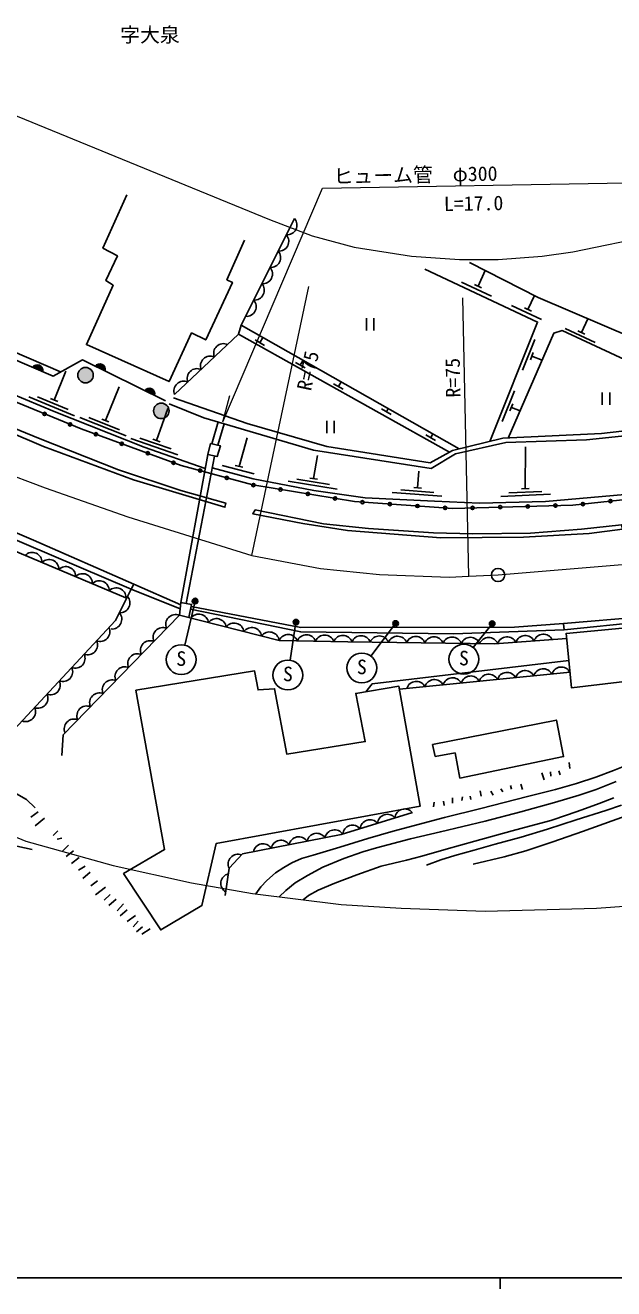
# Model space of a CAD drawing. Units: millimetres at full size, sheet at 1:1000; details may follow other scales. Extents: x 40000 to 680000, y 20000 to 380000.
# Drawn here: x 124995 to 178289, y 204000 to 318403 of the extents above; entities that cross this region are included whole.
import ezdxf
from ezdxf.enums import TextEntityAlignment as Align

# ---------------------------------------------------------------- set-up
doc = ezdxf.new("R2010")
doc.units = ezdxf.units.MM
doc.header["$LTSCALE"] = 1000
doc.linetypes.add('CHAIN', pattern=[18.5, 12, -1.5, 3.5, -1.5])
for name, color, linetype, lineweight in [('M-BGD', 7, 'Continuous', 25), ('M-BGD-EXST', 7, 'Continuous', 25), ('M-BMK', 2, 'CHAIN', 13), ('M-BMK-SRVR', 3, 'Continuous', 25), ('M-STR-HTXT', 7, 'Continuous', 13), ('M-TTL-BAND', 7, 'Continuous', 25)]:
    doc.layers.add(name, color=color, linetype=linetype, lineweight=lineweight)
doc.layers.add('M-BMK-HTXT', color=7, linetype='Continuous')
doc.styles.add('ＭＳ ゴシック', font='')
doc.styles.get('ＭＳ ゴシック').set_extended_font_data('MS Gothic')

msp = doc.modelspace()

# ---------------------------------------------------------------- hatches: boundary and pattern name
at = {"layer": 'M-BGD'}
for points in [[(126574, 287043, 0.82183), (125663, 287433)], [(130763, 287353, 0.41421), (129826, 287033, 0.41421), (130145, 286096, 1)], [(132221, 287108, 0.82183), (131332, 287546)], [(136706, 284898, 0.82183), (135817, 285336)], [(137625, 284115, 0.41421), (136688, 283796, 0.41421), (137008, 282859, 1)]]:
    msp.add_hatch(color=256, dxfattribs=at).paths.add_polyline_path(points)
at = {"layer": 'M-BGD-EXST'}
for points in [[(140151, 266147, 0.41421), (140491, 266047, 0.41421), (140591, 266386, 1)], [(149293, 264239, 0.41421), (149632, 264139, 0.41421), (149732, 264478, 1)], [(158313, 264121, 0.41421), (158652, 264021, 0.41421), (158752, 264361, 1)], [(167056, 264097, 0.41421), (167395, 263997, 0.41421), (167495, 264337, 1)]]:
    msp.add_hatch(color=256, dxfattribs=at).paths.add_polyline_path(points)

# ---------------------------------------------------------------- linework, layer by layer
at = {"layer": 'M-BGD'}
for p, q in [((165997, 294788), (166658, 296193)), ((164511, 295154), (167227, 293879)), ((165680, 294937), (166313, 294639)), ((169037, 293029), (171753, 291754)), ((170523, 292663), (171112, 293920)), ((155909, 291885), (155909, 290767)), ((156576, 291885), (156576, 290767)), ((170206, 292812), (170839, 292514)), ((175365, 290588), (175940, 291828)), ((164285, 280044), (144545, 291254)), ((173878, 290947), (176600, 289685)), ((175048, 290735), (175683, 290441)), ((138522, 284963), (144306, 290429)), ((144306, 290429), (163408, 279744)), ((145801, 289908), (146673, 289419)), ((146237, 289663), (146505, 290141)), ((171154, 289953), (170041, 287167)), ((171006, 288774), (170746, 288124)), ((170876, 288449), (171802, 288079)), ((125663, 287433), (126574, 287043)), ((131332, 287546), (132221, 287108)), ((149473, 287879), (150338, 287377)), ((149905, 287628), (150159, 288066)), ((127613, 284462), (128660, 287090)), ((153354, 285694), (153591, 286117)), ((132249, 282615), (133495, 285663)), ((135817, 285336), (136706, 284898)), ((152918, 285939), (153790, 285450)), ((169300, 285309), (168187, 282523)), ((177256, 285142), (177256, 284024)), ((177922, 285142), (177922, 284024)), ((125305, 284773), (129459, 283043)), ((126113, 284761), (128882, 283608)), ((127290, 284596), (127936, 284327)), ((169152, 284130), (168892, 283480)), ((169022, 283805), (169808, 283491)), ((129936, 282887), (134119, 281227)), ((130744, 282890), (133532, 281783)), ((131923, 282744), (132574, 282486)), ((136885, 280814), (137901, 283711)), ((152316, 282584), (152316, 281466)), ((152983, 282584), (152983, 281466)), ((157266, 283664), (158123, 283149)), ((157695, 283406), (157865, 283690)), ((141891, 280504), (142476, 282481)), ((142432, 280383), (143006, 282324)), ((134563, 280988), (138812, 279506)), ((135370, 281024), (138202, 280036)), ((136554, 280929), (137215, 280698)), ((144353, 278462), (145099, 281032)), ((161281, 281310), (162150, 280816)), ((161716, 281063), (161905, 281396)), ((141524, 279537), (139095, 266122)), ((139576, 266043), (142130, 279399)), ((151112, 277352), (151453, 279446)), ((170279, 276438), (170298, 280218)), ((141926, 278333), (145632, 277325)), ((142825, 278542), (145732, 277801)), ((144014, 278549), (144692, 278376)), ((160520, 276519), (160631, 278015)), ((145632, 277325), (151140, 276288)), ((148795, 277120), (153237, 276400)), ((149584, 277296), (152545, 276816)), ((150767, 277408), (151458, 277296)), ((151140, 276288), (155790, 275623)), ((158232, 276088), (162720, 275754)), ((159002, 276331), (161994, 276109)), ((160171, 276545), (160869, 276494)), ((168056, 275745), (172552, 275932)), ((168793, 276076), (171790, 276201)), ((169929, 276424), (170629, 276453)), ((172101, 275270), (179292, 275902)), ((155790, 275623), (162051, 275300)), ((162051, 275300), (166141, 275124)), ((166141, 275124), (172101, 275270)), ((134841, 267800), (139071, 265935)), ((134574, 267338), (139023, 265552)), ((138950, 264982), (128428, 254163)), ((173742, 264250), (181962, 264936)), ((173790, 263658), (182015, 264508)), ((174331, 259818), (158881, 258288)), ((128428, 254163), (128300, 252270)), ((171998, 250082), (171779, 250707)), ((172601, 250400), (172558, 250795)), ((173424, 250532), (173304, 250882)), ((174313, 251113), (174258, 251639)), ((169024, 249225), (168925, 249554)), ((170022, 249203), (169890, 249675)), ((163678, 247962), (163678, 248444)), ((164545, 248214), (164589, 248543)), ((165335, 248291), (165280, 248609)), ((166278, 248587), (166180, 249080)), ((167376, 248686), (167167, 249058)), ((168242, 248982), (168056, 249267)), ((126169, 247183), (125508, 246694)), ((161972, 247644), (162013, 248058)), ((162923, 247751), (162869, 248152)), ((126733, 246620), (125900, 245910)), ((127941, 245448), (127513, 245033)), ((121228, 244734), (125622, 243765)), ((128294, 244806), (127878, 244693)), ((128910, 244152), (128323, 243603)), ((129351, 243662), (128684, 243134)), ((129882, 243045), (129190, 242490)), ((130409, 242272), (129818, 241908)), ((130874, 241726), (130209, 241144)), ((131547, 240944), (130937, 240471)), ((132266, 240371), (131347, 239680)), ((132676, 239695), (132130, 239186)), ((133231, 239277), (132557, 238713)), ((133895, 238859), (133313, 238213)), ((134213, 238322), (133604, 237758)), ((134969, 237802), (134223, 237265)), ((135206, 237274), (134769, 236756)), ((135606, 236774), (135069, 236329)), ((136307, 236601), (135561, 236110))]:
    msp.add_line(p, q, dxfattribs=at)
for points in [[(134203, 303063), (132025, 298223), (133336, 297525), (132278, 295306), (132955, 294862), (130526, 289484), (138016, 286144), (140055, 290550), (141335, 289911), (143752, 295121), (143252, 295364), (144844, 298934)], [(149373, 300900), (144545, 291254), (144306, 290429)], [(96808, 296433), (109399, 291024), (127619, 283438), (135755, 280209), (141295, 278276)], [(161188, 296310), (171386, 291522), (167072, 280718)], [(190178, 286693), (189035, 286231), (171448, 293748), (165222, 296926)], [(279566, 292810), (275856, 291978), (262920, 289677), (249179, 287194), (233650, 284324), (214215, 280880), (199440, 278744), (188703, 277086), (182752, 275821), (174592, 274951), (163706, 274653), (154818, 275270), (145617, 276778), (139100, 278547), (130063, 281853), (122691, 284880), (114370, 288439), (96763, 295761)], [(113114, 292810), (113386, 293377), (128182, 287008)], [(113114, 292810), (127517, 286639), (130176, 288115), (137697, 284410)], [(168737, 281025), (172861, 290517), (173604, 290756), (187110, 284493)], [(138406, 284660), (145100, 282333), (152295, 280253), (161651, 278778), (163697, 279902), (168248, 281002), (177176, 281432), (188242, 282700), (189791, 285554), (211589, 287778), (213298, 288548)], [(211941, 281028), (211517, 287314), (189947, 285022), (188474, 282191), (175828, 280876), (168521, 280634), (163968, 279583), (161745, 278279), (151109, 279928), (141160, 282870), (138030, 284121)], [(92972, 284558), (105106, 278796), (134117, 266560)], [(134574, 267338), (133154, 264498), (123588, 254202)], [(139814, 264764), (140058, 265964), (139095, 266122), (138950, 264982)], [(173744, 264214), (173790, 263658), (163790, 263285), (149942, 263466), (139969, 265527)], [(140021, 265782), (149941, 263883), (169289, 263889), (173742, 264250)], [(174040, 262867), (167479, 262391), (154205, 262590), (147989, 262700), (138950, 264982)], [(173993, 263360), (174466, 258397), (181838, 259283), (181325, 264030), (173996, 263332)], [(174230, 260879), (156406, 258758), (155837, 258056)], [(179336, 251356), (178267, 250911), (176674, 250332), (174918, 249747), (173022, 249195), (170472, 248568), (166248, 247474), (162970, 246671), (158320, 245426), (156006, 244760), (153482, 243969), (151069, 243253), (150014, 242951), (149135, 242562), (148407, 242148), (147653, 241659), (146886, 240966), (146333, 240377), (145876, 239744)], [(115638, 247697), (117132, 248603), (119360, 249337), (121050, 249655), (123304, 249337), (125116, 248309), (125900, 247550)], [(178521, 249919), (176686, 249195), (175155, 248701), (172935, 248013), (169873, 247194), (166652, 246349), (162599, 245384), (159873, 244733), (156809, 243925), (155580, 243552), (153844, 242949), (151936, 242176), (150550, 241429), (149429, 240755), (148597, 240068), (147979, 239486)], [(178301, 248454), (176974, 247948), (175405, 247365), (174096, 246905), (172595, 246408), (170651, 245892), (169092, 245459), (165700, 244518), (163101, 243789), (160907, 243171), (159506, 242803), (157219, 242276), (155008, 241476), (153028, 240721), (151533, 240093), (150639, 239605), (150159, 239218)], [(143092, 239604), (143459, 242076), (144662, 243378), (153603, 245116), (160052, 247120)], [(161329, 242338), (162637, 242827), (163911, 243223), (165641, 243721), (167539, 244252), (169896, 244903), (172301, 245619), (174901, 246472), (177561, 247300), (178978, 247780)], [(165557, 242446), (168358, 243102), (170320, 243662), (172778, 244478), (175467, 245398), (179328, 246784)]]:
    msp.add_lwpolyline(points, dxfattribs=at)
for points in [[(94848, 293987), (115197, 285510), (126206, 281020), (133447, 278154), (139097, 276280), (143160, 275125), (143070, 274764), (134798, 277254), (126649, 280272), (116657, 284518), (101915, 290659), (94728, 293706)], [(134841, 267800), (134574, 267338), (110657, 277539), (93114, 285291), (93362, 285719), (108238, 279252), (125733, 271768)], [(141765, 280532), (141524, 279537), (142374, 279344), (142674, 280329)], [(145822, 274516), (145603, 274170), (150147, 273286), (154177, 272654), (162634, 271988), (170121, 272038), (176076, 272398), (179097, 272767), (179006, 273175), (175375, 272790), (170744, 272411), (165515, 272358), (161981, 272434), (156070, 272836), (152012, 273267)], [(134996, 258187), (137608, 243759), (133894, 241585), (137267, 236489), (140996, 238700), (142275, 244307), (160758, 247684), (158835, 258549), (154921, 257905), (155780, 253539), (148671, 252414), (147575, 258334), (146079, 258216), (145760, 259944)], [(161880, 253288), (173092, 255489), (173740, 252180), (164357, 250237), (163921, 252518), (162131, 252194)]]:
    msp.add_lwpolyline(points, close=True, dxfattribs=at)
for centre, radius in [((130454, 286724), 700), ((137316, 283487), 700), ((126744, 283216), 150), ((129056, 282266), 150), ((131389, 281368), 150), ((133737, 280509), 150), ((136085, 279650), 150), ((138432, 278792), 150), ((140827, 278079), 150), ((143239, 277423), 150), ((145653, 276772), 150), ((148120, 276368), 150), ((150587, 275963), 150), ((153054, 275559), 150), ((155529, 275221), 150), ((158023, 275048), 150), ((160517, 274874), 150), ((163011, 274701), 150), ((165508, 274702), 150), ((168007, 274771), 150), ((170506, 274839), 150), ((173006, 274908), 150), ((175500, 275048), 150), ((177986, 275313), 150)]:
    msp.add_circle(centre, radius, dxfattribs=at)
for centre, radius, start, end in [((148711, 300310), 886, 265.12674, 41.69488), ((147973, 298834), 886, 265.12674, 41.69488), ((147234, 297359), 886, 265.12674, 41.69488), ((146496, 295883), 886, 265.12674, 41.69488), ((145757, 294408), 886, 265.12674, 41.69488), ((145019, 292932), 886, 265.12674, 41.69488), ((142943, 288690), 886, 65.10009, 201.66823), ((141744, 287557), 886, 65.10009, 201.66823), ((126080, 287148), 505, 347.97877, 145.63696), ((131733, 287239), 505, 344.94297, 142.60116), ((140545, 286424), 886, 65.10009, 201.66823), ((139346, 285290), 886, 65.10009, 201.66823), ((136219, 285030), 505, 344.94297, 142.60116), ((125627, 269785), 886, 358.84745, 135.4156), ((127147, 269144), 886, 358.84745, 135.4156), ((128667, 268503), 886, 358.84745, 135.4156), ((130188, 267862), 886, 358.84745, 135.4156), ((131708, 267220), 886, 358.84745, 135.4156), ((133228, 266579), 886, 358.84745, 135.4156), ((133586, 266096), 886, 265.1599, 41.72805), ((132848, 264620), 886, 265.1599, 41.72805), ((138609, 264160), 886, 67.51145, 204.0796), ((140711, 264199), 886, 7.54722, 144.11537), ((142311, 263795), 886, 7.54722, 144.11537), ((143911, 263391), 886, 7.54722, 144.11537), ((131772, 263492), 886, 248.82128, 25.38942), ((137459, 262978), 886, 67.51145, 204.0796), ((145511, 262987), 886, 7.54722, 144.11537), ((147110, 262583), 886, 7.54722, 144.11537), ((148807, 262357), 886, 20.70224, 157.27038), ((150456, 262328), 886, 20.70224, 157.27038), ((152106, 262299), 886, 20.70224, 157.27038), ((153757, 262272), 886, 20.85672, 157.42487), ((155407, 262247), 886, 20.85672, 157.42487), ((170275, 262264), 886, 25.86779, 162.43594), ((171920, 262383), 886, 25.86779, 162.43594), ((130649, 262283), 886, 248.82128, 25.38942), ((136308, 261795), 886, 67.51145, 204.0796), ((157057, 262222), 886, 20.85672, 157.42487), ((158706, 262198), 886, 20.85672, 157.42487), ((160356, 262173), 886, 20.85672, 157.42487), ((162006, 262148), 886, 20.85672, 157.42487), ((163656, 262123), 886, 20.85672, 157.42487), ((165306, 262099), 886, 20.85672, 157.42487), ((166960, 262085), 886, 21.63987, 158.20801), ((168629, 262145), 886, 25.86779, 162.43594), ((129526, 261075), 886, 248.82128, 25.38942), ((135158, 260612), 886, 67.51145, 204.0796), ((128403, 259866), 886, 248.82128, 25.38942), ((134007, 259429), 886, 67.51145, 204.0796), ((168615, 258922), 886, 27.37219, 163.94034), ((170257, 259085), 886, 27.37219, 163.94034), ((171899, 259248), 886, 27.37219, 163.94034), ((173541, 259410), 886, 27.37219, 163.94034), ((127280, 258657), 886, 248.82128, 25.38942), ((132857, 258246), 886, 67.51145, 204.0796), ((160405, 258109), 886, 27.37219, 163.94034), ((162047, 258272), 886, 27.37219, 163.94034), ((163689, 258434), 886, 27.37219, 163.94034), ((165331, 258597), 886, 27.37219, 163.94034), ((166973, 258760), 886, 27.37219, 163.94034), ((126157, 257448), 886, 248.82128, 25.38942), ((131707, 257064), 886, 67.51145, 204.0796), ((125034, 256239), 886, 248.82128, 25.38942), ((130556, 255881), 886, 67.51145, 204.0796), ((129406, 254698), 886, 67.51145, 204.0796), ((159360, 246561), 886, 38.97497, 175.54311), ((154633, 245093), 886, 38.97497, 175.54311), ((156209, 245582), 886, 38.97497, 175.54311), ((157785, 246072), 886, 38.97497, 175.54311), ((149766, 244036), 886, 32.71618, 169.28433), ((151385, 244351), 886, 32.71618, 169.28433), ((153005, 244666), 886, 32.71618, 169.28433), ((146526, 243406), 886, 32.71618, 169.28433), ((148146, 243721), 886, 32.71618, 169.28433), ((144259, 242458), 886, 68.98819, 205.55633), ((143586, 240700), 886, 103.25562, 239.82376)]:
    msp.add_arc(centre, radius, start, end, dxfattribs=at)
at = {"layer": 'M-BGD-EXST'}
for p, q in [((140371, 266266), (139436, 262274)), ((149512, 264358), (148987, 260903)), ((158533, 264241), (156304, 261271)), ((167276, 264217), (165572, 262050))]:
    msp.add_line(p, q, dxfattribs=at)
for centre, radius in [((140371, 266266), 250), ((149512, 264358), 250), ((158533, 264241), 250), ((167276, 264217), 250), ((139118, 260962), 1350), ((164717, 261006), 1350), ((148776, 259570), 1350), ((155473, 260207), 1350)]:
    msp.add_circle(centre, radius, dxfattribs=at)
at = {"layer": 'M-BMK'}
msp.add_lwpolyline([(73581, 298123), (97047, 288392), (116975, 280252), (126797, 276506), (134282, 273902), (145524, 270379), (151724, 269203), (157068, 268671), (163387, 268442), (165151, 268516), (167814, 268628), (182681, 269865), (209543, 274067), (266664, 284327), (305987, 291442), (351906, 299739), (364867, 302212), (386725, 304965), (401818, 306572)], dxfattribs=at)
at = {"layer": 'M-BMK-SRVR'}
msp.add_circle((167814, 268628), 600, dxfattribs=at)
at = {"layer": 'M-STR-HTXT'}
for p, q in [((145524, 270379), (150677, 294745)), ((165151, 268516), (164622, 293719)), ((142891, 282506), (143532, 284876))]:
    msp.add_line(p, q, dxfattribs=at)
for points in [[(106100, 317591), (117880, 312765), (147115, 300806), (150973, 299344), (154787, 298302), (159981, 297486), (164334, 297196), (167829, 297196), (171811, 297493), (174574, 297897), (181913, 299383), (199487, 302698), (218677, 306096), (243984, 310712), (275529, 316424)], [(142891, 282506), (151926, 303657), (179418, 304142)], [(61701, 270509), (82526, 261919), (106009, 252273), (123459, 245204), (125050, 244512), (132964, 242314), (140041, 240745), (145561, 239783), (153601, 238795), (159036, 238460), (166647, 238179), (176727, 238447), (183006, 238906)]]:
    msp.add_lwpolyline(points, dxfattribs=at)
at = {"layer": 'M-TTL-BAND'}
for p, q in [((40000, 205000), (579000, 205000)), ((168000, 205000), (168000, 204000))]:
    msp.add_line(p, q, dxfattribs=at)

# ---------------------------------------------------------------- texts
at = {"layer": 'M-BGD-EXST', "style": 'ＭＳ ゴシック'}
for p in [(138647, 260015), (155002, 259260), (164246, 260058), (148305, 258623)]:
    msp.add_text('S', height=1320, rotation=358.508, dxfattribs=at).set_placement(p, align=Align.BOTTOM_LEFT)
at = {"layer": 'M-BMK-HTXT', "style": 'ＭＳ ゴシック'}
msp.add_text('字大泉', height=1320, dxfattribs=at).set_placement((136289, 317542), align=Align.MIDDLE_CENTER)
at = {"layer": 'M-STR-HTXT', "style": 'ＭＳ ゴシック'}
for s, rotation, p in [('ヒューム管\u3000φ300', 1.01, (152921, 303675)), ('L=17.0', 1.01, (162921, 301175)), ('R=75', 78.059, (151254, 285151)), ('R=75', 91.202, (164811, 284714))]:
    msp.add_text(s, height=1320, rotation=rotation, dxfattribs=at).set_placement(p, align=Align.BOTTOM_LEFT)

doc.saveas('drawing.dxf')
